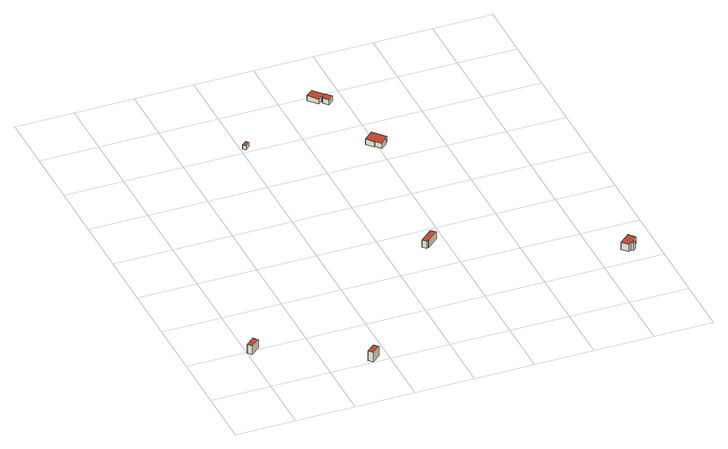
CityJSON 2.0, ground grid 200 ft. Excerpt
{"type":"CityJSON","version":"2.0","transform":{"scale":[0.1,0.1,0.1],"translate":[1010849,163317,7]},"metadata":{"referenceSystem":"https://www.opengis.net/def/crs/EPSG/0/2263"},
"CityObjects":{
"building1":{"type":"Building","attributes":{"name":"Bldg_2210022444","BIN":"3238063"},"geometry":[{"type":"MultiSurface","lod":"2","boundaries":[[[0,1,2,3]],[[4,5,6,7]],[[0,3,7,6]],[[1,0,6,5]],[[2,1,5,4]],[[3,2,4,7]]],"semantics":{"surfaces":[{"type":"RoofSurface","BIN":"3238063"},{"type":"GroundSurface"},{"type":"WallSurface"}],"values":[0,1,2,2,2,2]}}]},
"building2":{"type":"Building","attributes":{"name":"Bldg_2210013912","BIN":"3238086"},"geometry":[{"type":"MultiSurface","lod":"2","boundaries":[[[8,9,10,11]],[[12,13,14,15]],[[8,11,15,14]],[[9,8,14,13]],[[10,9,13,12]],[[11,10,12,15]]],"semantics":{"surfaces":[{"type":"RoofSurface","BIN":"3238086"},{"type":"GroundSurface"},{"type":"WallSurface"}],"values":[0,1,2,2,2,2]}}]},
"building3":{"type":"Building","attributes":{"name":"Bldg_2511007382","BIN":"3412424"},"geometry":[{"type":"MultiSurface","lod":"2","boundaries":[[[16,17,18,19]],[[20,21,22,23]],[[16,19,23,22]],[[17,16,22,21]],[[18,17,21,20]],[[19,18,20,23]]],"semantics":{"surfaces":[{"type":"RoofSurface","BIN":"3412424"},{"type":"GroundSurface"},{"type":"WallSurface"}],"values":[0,1,2,2,2,2]}}]},
"building4":{"type":"Building","attributes":{"name":"Bldg_2210017262","BIN":"3238203"},"geometry":[{"type":"MultiSurface","lod":"2","boundaries":[[[24,25,26,27,28,29]],[[30,31,32,33,34,35]],[[24,29,35,34]],[[25,24,34,33]],[[26,25,33,32]],[[27,26,32,31]],[[28,27,31,30]],[[29,28,30,35]]],"semantics":{"surfaces":[{"type":"RoofSurface","BIN":"3238203"},{"type":"GroundSurface"},{"type":"WallSurface"}],"values":[0,1,2,2,2,2,2,2]}}]},
"building5":{"type":"Building","attributes":{"name":"Bldg_2210012903","BIN":"3238254"},"geometry":[{"type":"MultiSurface","lod":"2","boundaries":[[[36,37,38,39,40,41,42,43]],[[44,45,46,47,48,49,50,51]],[[43,42,51,50]],[[36,43,50,49]],[[37,36,49,48]],[[38,37,48,47]],[[39,38,47,46]],[[40,39,46,45]],[[41,40,45,44]],[[42,41,44,51]]],"semantics":{"surfaces":[{"type":"RoofSurface","BIN":"3238254"},{"type":"GroundSurface"},{"type":"WallSurface"}],"values":[0,1,2,2,2,2,2,2,2,2]}}]},
"building6":{"type":"Building","attributes":{"name":"Bldg_2210005543","BIN":"3238017"},"geometry":[{"type":"MultiSurface","lod":"2","boundaries":[[[52,53,54,55,56,57,58,59,60,61,62,63]],[[64,65,66,67,68,69,70,71,72,73,74,75]],[[63,62,75,74]],[[52,63,74,73]],[[53,52,73,72]],[[54,53,72,71]],[[55,54,71,70]],[[56,55,70,69]],[[57,56,69,68]],[[58,57,68,67]],[[59,58,67,66]],[[60,59,66,65]],[[61,60,65,64]],[[62,61,64,75]]],"semantics":{"surfaces":[{"type":"RoofSurface","BIN":"3238017"},{"type":"GroundSurface"},{"type":"WallSurface"}],"values":[0,1,2,2,2,2,2,2,2,2,2,2,2,2]}}]},
"building7":{"type":"Building","attributes":{"name":"Bldg_2210011647","BIN":"3238447"},"geometry":[{"type":"MultiSurface","lod":"2","boundaries":[[[76,77,78,79,80,81,82,83]],[[84,85,86,87,88,89,90,91]],[[82,81,91,90]],[[83,82,90,89]],[[76,83,89,88]],[[77,76,88,87]],[[78,77,87,86]],[[79,78,86,85]],[[80,79,85,84]],[[81,80,84,91]]],"semantics":{"surfaces":[{"type":"RoofSurface","BIN":"3238447"},{"type":"GroundSurface"},{"type":"WallSurface"}],"values":[0,1,2,2,2,2,2,2,2,2]}}]}
},
"vertices":[
[304,2186,344],[7,1936,344],[128,1792,344],[426,2042,344],[128,1792,31],[7,1936,31],[304,2186,31],[426,2042,31],
[3597,397,374],[3320,152,374],[3447,9,374],[3724,254,374],[3447,9,15],[3320,152,15],[3597,397,15],[3724,254,15],
[4230,12350,169],[4067,12222,169],[4140,12129,169],[4303,12257,169],[4140,12129,11],[4067,12222,11],[4230,12350,11],[4303,12257,11],
[7633,5587,279],[7196,5194,279],[7311,5066,279],[7366,5116,279],[7390,5089,279],[7772,5433,279],[7390,5089,10],[7366,5116,10],[7311,5066,10],[7196,5194,10],[7633,5587,10],[7772,5433,10],
[8001,11272,221],[7678,10994,221],[7886,10752,221],[7909,10772,221],[8067,10588,221],[8268,10760,221],[8247,10785,221],[8346,10870,221],[8268,10760,19],[8067,10588,19],[7909,10772,19],[7886,10752,19],[7678,10994,19],[8001,11272,19],[8346,10870,19],[8247,10785,19],
[7146,14072,218],[6896,13858,218],[7174,13534,218],[7296,13638,218],[7333,13594,218],[7292,13559,218],[7441,13386,218],[7628,13547,218],[7483,13716,218],[7448,13686,218],[7407,13733,218],[7424,13748,218],[7448,13686,33],[7483,13716,33],[7628,13547,33],[7441,13386,33],[7292,13559,33],[7333,13594,33],[7296,13638,33],[7174,13534,33],[6896,13858,33],[7146,14072,33],[7424,13748,33],[7407,13733,33],
[13192,3027,298],[12838,2720,298],[13021,2509,298],[13108,2585,298],[13169,2515,298],[13270,2603,298],[13209,2673,298],[13375,2816,298],[13169,2515,31],[13108,2585,31],[13021,2509,31],[12838,2720,31],[13192,3027,31],[13375,2816,31],[13209,2673,31],[13270,2603,31]
]}
